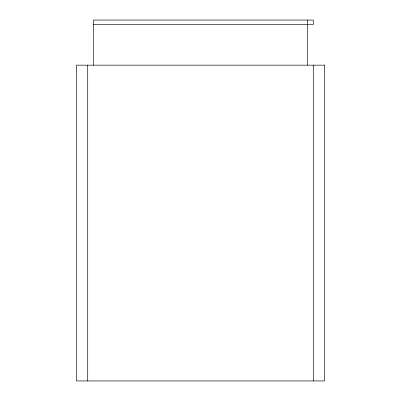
<?xml version="1.0" encoding="UTF-8"?>
<svg xmlns="http://www.w3.org/2000/svg" width="401" height="401" viewBox="0 0 401 401"><rect width="100%" height="100%" fill="white"/><g stroke="black" fill="none" stroke-linecap="round" stroke-linejoin="round"><path stroke-width="0.6" d="M93.358 24.561L313.281 24.561L313.281 20.05L93.358 20.05L93.358 65.162M313.281 65.162L313.281 380.95M307.642 20.05L307.642 65.162M87.719 65.162L87.719 380.95M324.559 65.162L76.441 65.162L76.441 380.95L324.559 380.95L324.559 65.162"/></g></svg>
